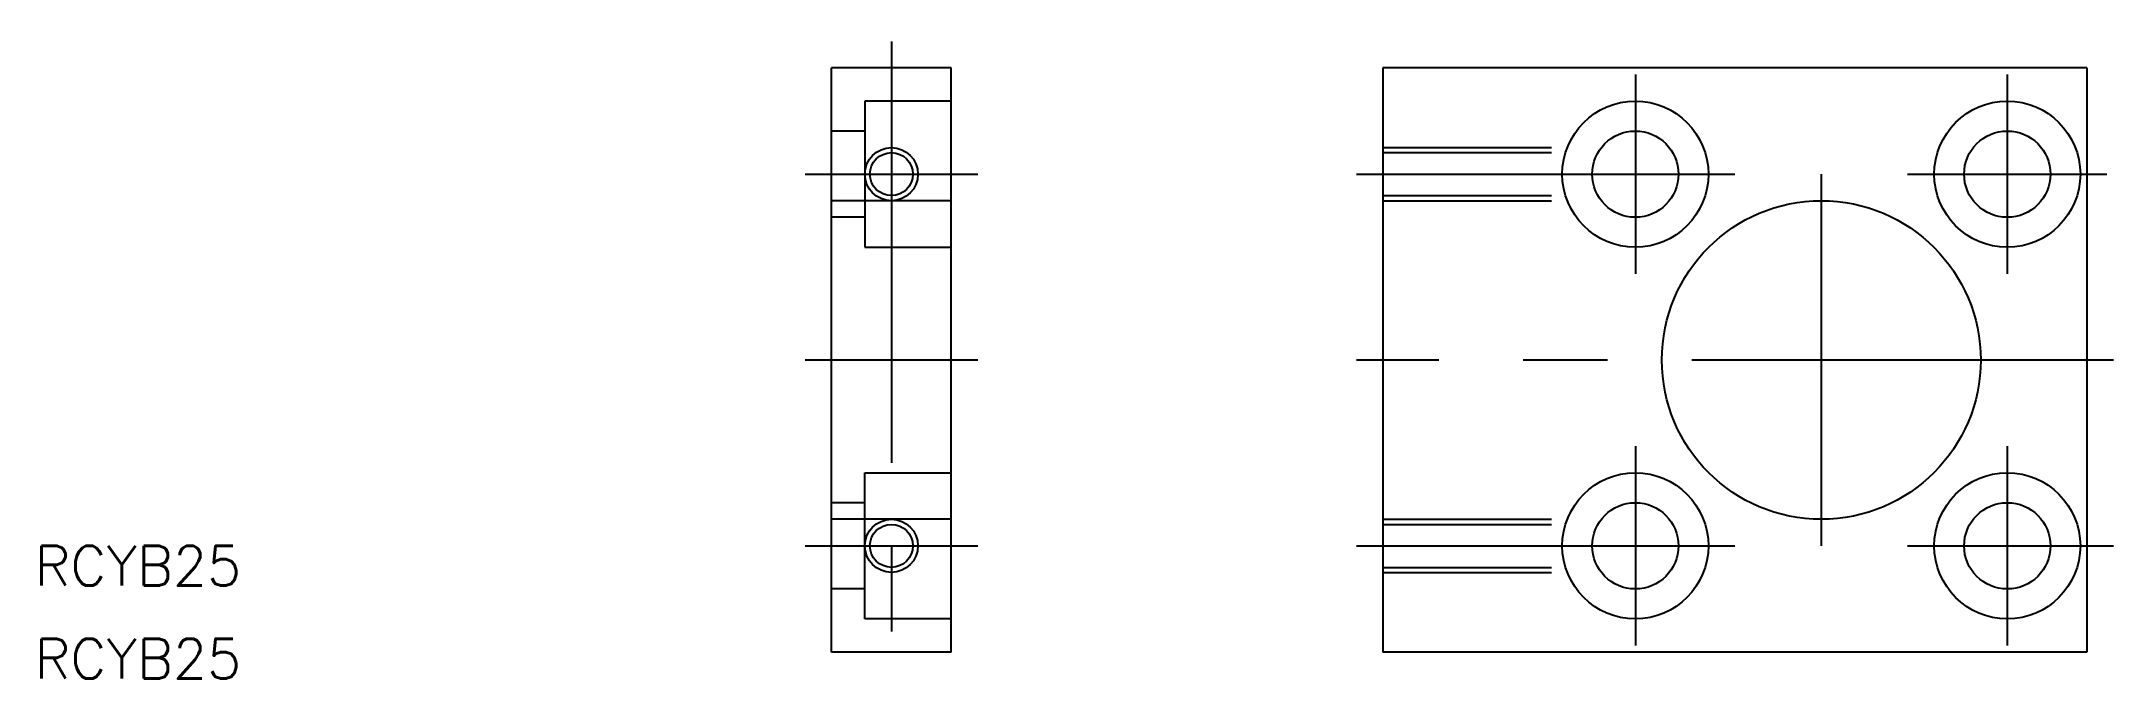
# Model space of a CAD drawing. Extents: x -134 to 22, y -24 to 24.
import ezdxf

# ---------------------------------------------------------------- set-up
doc = ezdxf.new("R2010")
doc.units = 0
doc.linetypes.add('CENTER', pattern=[50.8, 31.75, -6.35, 6.35, -6.35])
doc.linetypes.add('DASHED', pattern=[19.05, 12.7, -6.35])
doc.layers.get('0').update_dxf_attribs({"linetype": 'CONTINUOUS'})
doc.layers.add('CENTER', color=1, linetype='CENTER')
doc.styles.get("Standard").update_dxf_attribs({"font": 'txt.shx', "height": 3, "bigfont": 'bigfont.shx'})

msp = doc.modelspace()

# ---------------------------------------------------------------- linework, layer by layer
at = {"color": 7, "linetype": 'CONTINUOUS'}
for p, q in [((-74.5, -22), (-74.5, 22)), ((-65.5, 22), (-74.5, 22)), ((-65.5, -22), (-65.5, 22)), ((20, 22), (-33, 22)), ((-33, 22), (-33, -22)), ((20, 22), (20, -22)), ((-65.5, -22), (-74.5, -22)), ((20, -22), (-33, -22))]:
    msp.add_line(p, q, dxfattribs=at)
at = {"color": 3, "linetype": 'DASHED'}
for p, q in [((-72, 19.5), (-72, 8.5)), ((-65.5, 19.5), (-72, 19.5)), ((-72, 17.25), (-74.5, 17.25)), ((-33, 16), (-19.12, 16)), ((-33, 15.62), (-19.26, 15.62)), ((-65.5, 12), (-74.5, 12)), ((-33, 12.38), (-19.26, 12.38)), ((-33, 12), (-19.12, 12)), ((-72, 10.75), (-74.5, 10.75)), ((-72, 8.5), (-65.5, 8.5)), ((-72, -19.5), (-72, -8.5)), ((-72, -8.5), (-65.5, -8.5)), ((-72, -10.75), (-74.5, -10.75)), ((-65.5, -12), (-74.5, -12)), ((-33, -12), (-19.12, -12)), ((-33, -12.38), (-19.26, -12.38)), ((-33, -15.62), (-19.26, -15.62)), ((-33, -16), (-19.12, -16)), ((-72, -17.25), (-74.5, -17.25)), ((-65.5, -19.5), (-72, -19.5))]:
    msp.add_line(p, q, dxfattribs=at)
at = {"color": 7, "linetype": 'CONTINUOUS'}
for centre, radius in [((-14, 14), 5.5), ((14, 14), 5.5), ((-14, 14), 3.25), ((14, 14), 3.25), ((-70, 14), 1.62), ((0, 0), 12), ((-14, -14), 5.5), ((14, -14), 5.5), ((-14, -14), 3.25), ((14, -14), 3.25), ((-70, -14), 1.62)]:
    msp.add_circle(centre, radius, dxfattribs=at)
at = {"color": 3, "linetype": 'CONTINUOUS'}
for centre in [(-70, 14), (-70, -14)]:
    msp.add_circle(centre, 2, dxfattribs=at)
at = {"layer": 'CENTER', "color": 1, "linetype": 'CENTER'}
for p, q in [((-70, 24), (-70, -24)), ((-14, 21.5), (-14, 6.5)), ((14, 21.5), (14, 6.5)), ((-76.5, 14), (-63.5, 14)), ((-35, 14), (-6.5, 14)), ((0, 14), (0, -14)), ((6.5, 14), (21.5, 14)), ((-63.5, 0), (-76.5, 0)), ((22, 0), (-35, 0)), ((-14, -6.5), (-14, -21.5)), ((14, -6.5), (14, -21.5)), ((-76.5, -14), (-63.5, -14)), ((-35, -14), (-6.5, -14)), ((6.5, -14), (22, -14))]:
    msp.add_line(p, q, dxfattribs=at)

# ---------------------------------------------------------------- texts
at = {"color": 7, "linetype": 'CONTINUOUS'}
for p in [(-134.5, -17), (-134.5, -24)]:
    msp.add_text('RCYB25', height=3, dxfattribs=at).set_placement(p)

doc.saveas('drawing.dxf')
